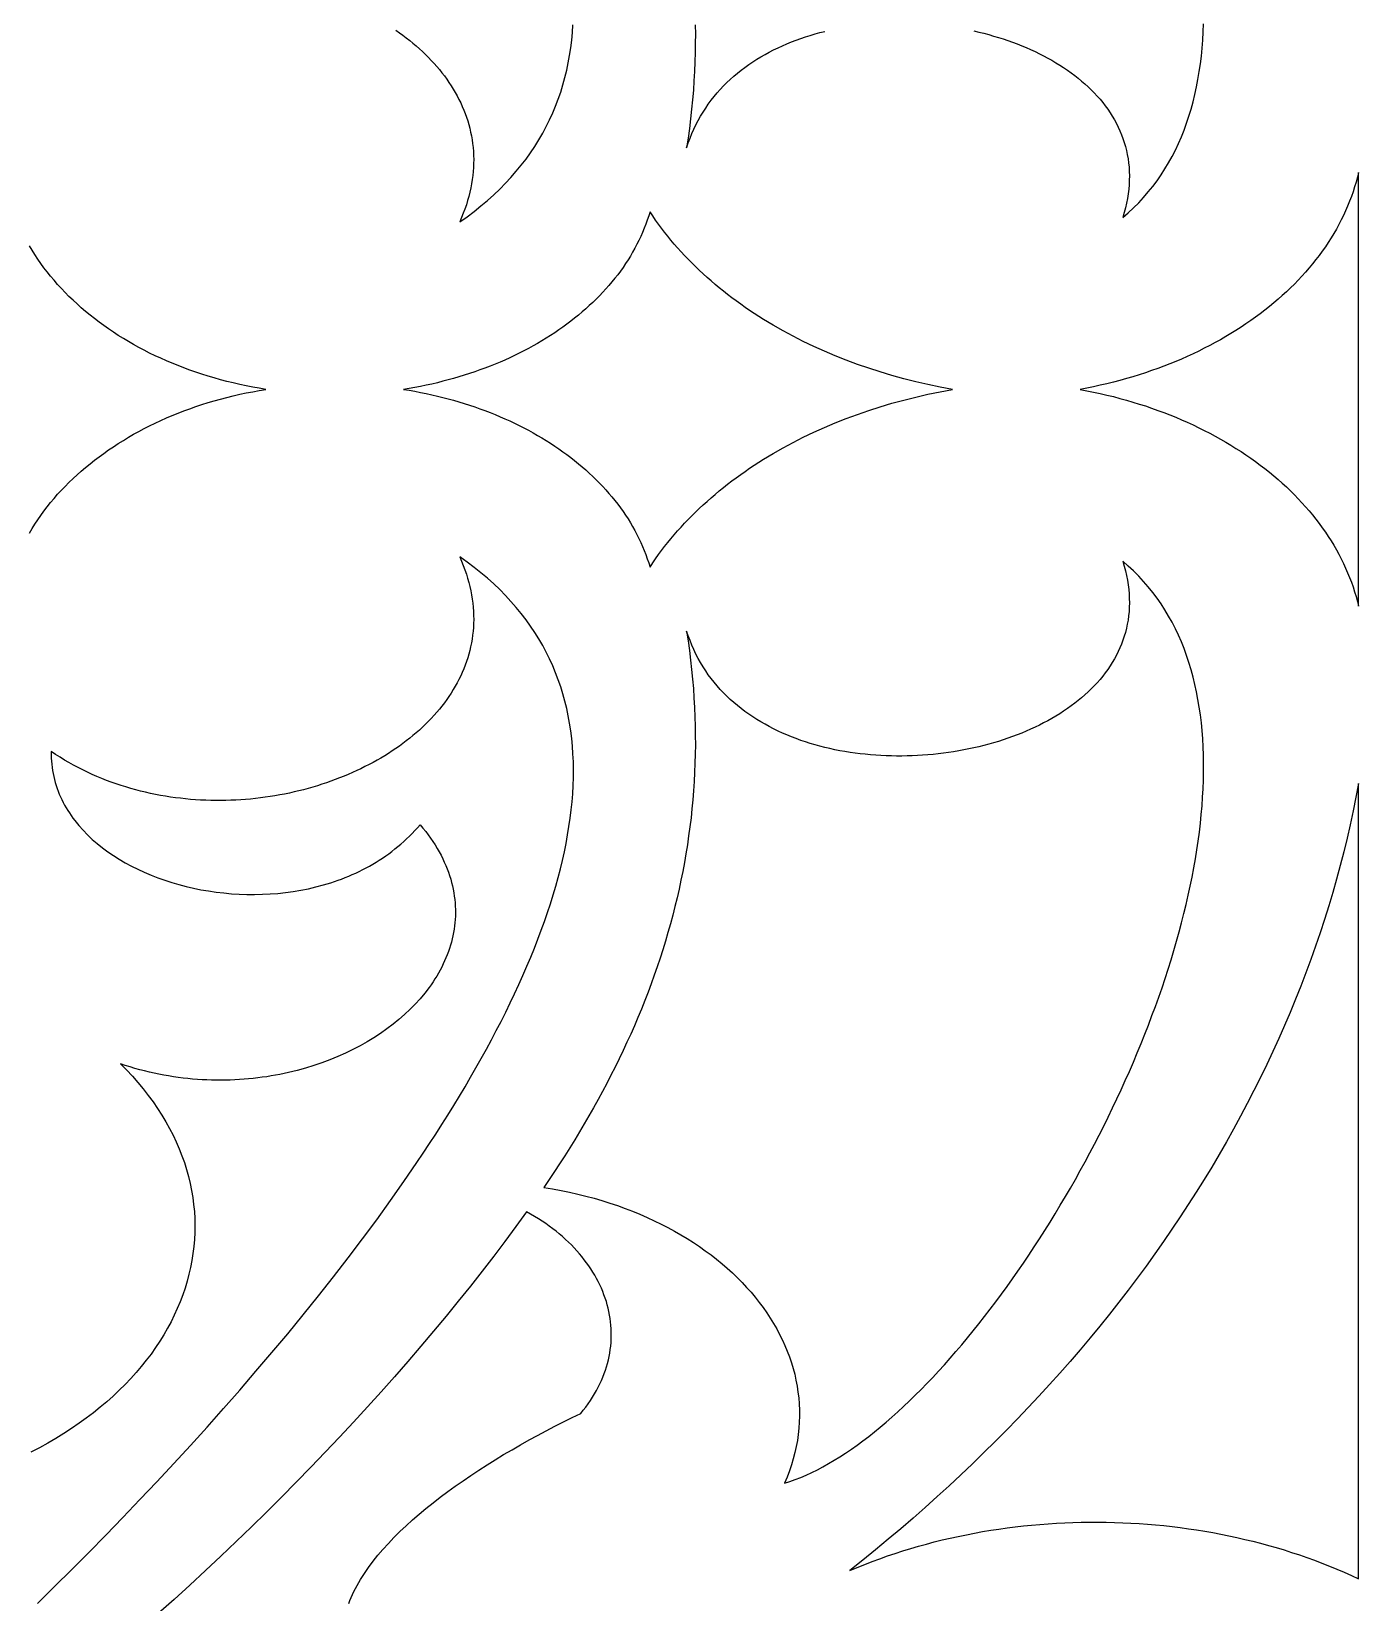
# Model space of a CAD drawing. Extents: x -4950 to -2150, y -1354 to 1346.
# Drawn here: x -4597.5 to -4451.1, y 380.7 to 554 of the extents above; entities that cross this region are included whole.
import ezdxf

# ---------------------------------------------------------------- set-up
doc = ezdxf.new("R2010")
doc.units = 0
doc.layers.add('LAYER_1', color=18, linetype='CONTINUOUS')

msp = doc.modelspace()

# ---------------------------------------------------------------- linework, layer by layer
at = {"layer": 'LAYER_1'}
for points in [[(-4557.28, 554.11), (-4556.88, 553.83), (-4556.5, 553.55), (-4556.12, 553.26), (-4555.74, 552.97), (-4555.38, 552.67), (-4555.02, 552.37), (-4554.67, 552.06), (-4554.33, 551.75), (-4554, 551.43), (-4553.68, 551.11), (-4553.36, 550.78), (-4553.06, 550.45), (-4552.76, 550.11), (-4552.47, 549.77), (-4552.19, 549.42), (-4551.92, 549.07), (-4551.66, 548.71), (-4551.41, 548.35), (-4551.17, 547.98), (-4550.94, 547.62), (-4550.72, 547.24), (-4550.51, 546.86), (-4550.31, 546.48), (-4550.12, 546.1), (-4549.94, 545.71), (-4549.78, 545.31), (-4549.62, 544.91), (-4549.48, 544.51), (-4549.34, 544.11), (-4549.22, 543.7), (-4549.11, 543.29), (-4549.02, 542.87), (-4548.93, 542.45), (-4548.86, 542.03), (-4548.8, 541.6), (-4548.75, 541.17), (-4548.71, 540.74), (-4548.69, 540.3), (-4548.68, 539.87), (-4548.69, 539.42), (-4548.7, 538.98), (-4548.74, 538.53), (-4548.78, 538.08), (-4548.84, 537.63), (-4548.91, 537.17), (-4549, 536.72), (-4549.1, 536.26), (-4549.22, 535.79), (-4549.35, 535.33), (-4549.49, 534.86), (-4549.65, 534.39), (-4549.83, 533.92), (-4550.02, 533.44), (-4550.23, 532.97), (-4549.42, 533.54), (-4548.64, 534.13), (-4547.89, 534.73), (-4547.17, 535.33), (-4546.48, 535.95), (-4545.81, 536.59), (-4545.18, 537.23), (-4544.57, 537.88), (-4543.99, 538.55), (-4543.44, 539.22), (-4542.91, 539.9), (-4542.41, 540.6), (-4541.94, 541.3), (-4541.49, 542.02), (-4541.07, 542.74), (-4540.68, 543.48), (-4540.31, 544.22), (-4539.96, 544.98), (-4539.65, 545.74), (-4539.35, 546.51), (-4539.08, 547.29), (-4538.84, 548.08), (-4538.62, 548.88), (-4538.42, 549.69), (-4538.25, 550.5), (-4538.1, 551.33), (-4537.97, 552.16), (-4537.87, 553), (-4537.79, 553.84), (-4537.73, 554.7)], [(-4524.25, 554.72), (-4524.23, 553.69), (-4524.24, 552.67), (-4524.25, 551.64), (-4524.28, 550.61), (-4524.32, 549.57), (-4524.38, 548.53), (-4524.45, 547.49), (-4524.54, 546.44), (-4524.64, 545.39), (-4524.75, 544.34), (-4524.88, 543.28), (-4525.03, 542.22), (-4525.19, 541.15), (-4525.01, 541.68), (-4524.82, 542.2), (-4524.61, 542.71), (-4524.39, 543.21), (-4524.16, 543.69), (-4523.91, 544.17), (-4523.65, 544.63), (-4523.38, 545.08), (-4523.09, 545.53), (-4522.8, 545.96), (-4522.49, 546.38), (-4522.16, 546.79), (-4521.83, 547.19), (-4521.48, 547.58), (-4521.13, 547.96), (-4520.76, 548.33), (-4520.38, 548.68), (-4519.99, 549.03), (-4519.59, 549.37), (-4519.18, 549.69), (-4518.77, 550.01), (-4518.34, 550.32), (-4517.9, 550.61), (-4517.46, 550.9), (-4517, 551.17), (-4516.54, 551.44), (-4516.07, 551.69), (-4515.6, 551.94), (-4515.11, 552.17), (-4514.62, 552.4), (-4514.13, 552.61), (-4513.62, 552.82), (-4513.11, 553.01), (-4512.6, 553.2), (-4512.07, 553.37), (-4511.55, 553.54), (-4511.02, 553.7), (-4510.48, 553.84), (-4509.94, 553.98)], [(-4493.51, 554.03), (-4492.96, 553.91), (-4492.41, 553.77), (-4491.87, 553.63), (-4491.34, 553.47), (-4490.8, 553.31), (-4490.28, 553.15), (-4489.76, 552.97), (-4489.24, 552.79), (-4488.73, 552.6), (-4488.23, 552.4), (-4487.73, 552.19), (-4487.24, 551.97), (-4486.76, 551.75), (-4486.28, 551.52), (-4485.82, 551.28), (-4485.36, 551.04), (-4484.9, 550.79), (-4484.46, 550.53), (-4484.03, 550.26), (-4483.6, 549.98), (-4483.18, 549.7), (-4482.78, 549.41), (-4482.38, 549.12), (-4481.99, 548.81), (-4481.62, 548.5), (-4481.25, 548.18), (-4480.89, 547.86), (-4480.55, 547.52), (-4480.22, 547.19), (-4479.9, 546.84), (-4479.59, 546.49), (-4479.29, 546.13), (-4479.01, 545.76), (-4478.73, 545.39), (-4478.48, 545.01), (-4478.23, 544.62), (-4478, 544.23), (-4477.78, 543.83), (-4477.58, 543.42), (-4477.39, 543.01), (-4477.22, 542.59), (-4477.06, 542.16), (-4476.91, 541.73), (-4476.79, 541.29), (-4476.67, 540.85), (-4476.58, 540.39), (-4476.5, 539.94), (-4476.44, 539.47), (-4476.39, 539), (-4476.36, 538.53), (-4476.35, 538.05), (-4476.36, 537.56), (-4476.38, 537.07), (-4476.42, 536.57), (-4476.48, 536.06), (-4476.56, 535.55), (-4476.66, 535.04), (-4476.78, 534.51), (-4476.92, 533.99), (-4477.08, 533.45), (-4476.47, 533.98), (-4475.88, 534.53), (-4475.32, 535.09), (-4474.78, 535.67), (-4474.26, 536.27), (-4473.77, 536.88), (-4473.3, 537.51), (-4472.85, 538.16), (-4472.42, 538.82), (-4472.02, 539.49), (-4471.64, 540.19), (-4471.27, 540.89), (-4470.93, 541.61), (-4470.61, 542.35), (-4470.31, 543.1), (-4470.03, 543.86), (-4469.78, 544.63), (-4469.54, 545.42), (-4469.32, 546.22), (-4469.12, 547.03), (-4468.94, 547.86), (-4468.78, 548.69), (-4468.64, 549.54), (-4468.52, 550.39), (-4468.41, 551.26), (-4468.33, 552.14), (-4468.26, 553.02), (-4468.21, 553.92), (-4468.17, 554.83)], [(-4597.7, 498.66), (-4597.41, 499.15), (-4597.1, 499.64), (-4596.77, 500.13), (-4596.44, 500.61), (-4596.09, 501.08), (-4595.73, 501.55), (-4595.36, 502.02), (-4594.98, 502.47), (-4594.58, 502.93), (-4594.17, 503.37), (-4593.76, 503.81), (-4593.33, 504.24), (-4592.88, 504.67), (-4592.43, 505.09), (-4591.97, 505.5), (-4591.49, 505.9), (-4591.01, 506.3), (-4590.51, 506.69), (-4590.01, 507.08), (-4589.49, 507.45), (-4588.97, 507.82), (-4588.43, 508.18), (-4587.89, 508.54), (-4587.33, 508.88), (-4586.77, 509.22), (-4586.2, 509.55), (-4585.62, 509.87), (-4585.02, 510.19), (-4584.43, 510.49), (-4583.82, 510.79), (-4583.2, 511.07), (-4582.58, 511.35), (-4581.95, 511.62), (-4581.3, 511.88), (-4580.66, 512.13), (-4580, 512.37), (-4579.34, 512.61), (-4578.67, 512.83), (-4577.99, 513.04), (-4577.31, 513.25), (-4576.62, 513.44), (-4575.92, 513.62), (-4575.21, 513.79), (-4574.5, 513.96), (-4573.79, 514.11), (-4573.06, 514.25), (-4572.34, 514.38), (-4571.6, 514.5), (-4572.34, 514.62), (-4573.06, 514.75), (-4573.79, 514.89), (-4574.5, 515.05), (-4575.21, 515.21), (-4575.92, 515.38), (-4576.62, 515.56), (-4577.31, 515.76), (-4577.99, 515.96), (-4578.67, 516.17), (-4579.34, 516.4), (-4580, 516.63), (-4580.66, 516.87), (-4581.3, 517.12), (-4581.95, 517.38), (-4582.58, 517.65), (-4583.2, 517.93), (-4583.82, 518.22), (-4584.43, 518.51), (-4585.02, 518.82), (-4585.62, 519.13), (-4586.2, 519.45), (-4586.77, 519.78), (-4587.33, 520.12), (-4587.89, 520.46), (-4588.43, 520.82), (-4588.97, 521.18), (-4589.49, 521.55), (-4590.01, 521.93), (-4590.51, 522.31), (-4591.01, 522.7), (-4591.49, 523.1), (-4591.97, 523.5), (-4592.43, 523.92), (-4592.88, 524.34), (-4593.33, 524.76), (-4593.76, 525.19), (-4594.17, 525.63), (-4594.58, 526.08), (-4594.98, 526.53), (-4595.36, 526.99), (-4595.73, 527.45), (-4596.09, 527.92), (-4596.44, 528.39), (-4596.77, 528.87), (-4597.1, 529.36), (-4597.41, 529.85), (-4597.7, 530.35)], [(-4596.8, 380.62), (-4594.92, 382.48), (-4593.03, 384.35), (-4591.15, 386.25), (-4589.26, 388.17), (-4587.38, 390.11), (-4585.51, 392.07), (-4583.64, 394.05), (-4581.78, 396.04), (-4579.94, 398.05), (-4578.1, 400.08), (-4576.28, 402.11), (-4574.48, 404.16), (-4572.7, 406.22), (-4570.94, 408.29), (-4569.2, 410.36), (-4567.49, 412.45), (-4565.81, 414.54), (-4564.15, 416.63), (-4562.53, 418.73), (-4560.94, 420.83), (-4559.38, 422.94), (-4557.86, 425.04), (-4556.38, 427.14), (-4554.94, 429.24), (-4554.24, 430.29), (-4553.55, 431.34), (-4552.87, 432.39), (-4552.2, 433.43), (-4551.54, 434.48), (-4550.89, 435.52), (-4550.26, 436.56), (-4549.64, 437.6), (-4549.03, 438.64), (-4548.43, 439.67), (-4547.85, 440.71), (-4547.28, 441.74), (-4546.73, 442.76), (-4546.19, 443.79), (-4545.66, 444.81), (-4545.15, 445.83), (-4544.65, 446.85), (-4544.17, 447.86), (-4543.7, 448.87), (-4543.25, 449.88), (-4542.81, 450.88), (-4542.39, 451.88), (-4541.99, 452.87), (-4541.6, 453.86), (-4541.23, 454.85), (-4540.87, 455.83), (-4540.54, 456.81), (-4540.22, 457.78), (-4539.92, 458.75), (-4539.63, 459.71), (-4539.37, 460.67), (-4539.12, 461.62), (-4538.89, 462.56), (-4538.68, 463.5), (-4538.49, 464.44), (-4538.32, 465.37), (-4538.17, 466.29), (-4538.03, 467.21), (-4537.92, 468.12), (-4537.83, 469.02), (-4537.76, 469.92), (-4537.71, 470.81), (-4537.68, 471.7), (-4537.68, 472.57), (-4537.69, 473.44), (-4537.73, 474.3), (-4537.79, 475.16), (-4537.87, 476.01), (-4537.97, 476.85), (-4538.1, 477.68), (-4538.25, 478.5), (-4538.42, 479.32), (-4538.62, 480.12), (-4538.84, 480.92), (-4539.08, 481.71), (-4539.35, 482.49), (-4539.65, 483.26), (-4539.96, 484.03), (-4540.31, 484.78), (-4540.68, 485.52), (-4541.07, 486.26), (-4541.49, 486.98), (-4541.94, 487.7), (-4542.41, 488.4), (-4542.91, 489.1), (-4543.44, 489.78), (-4543.99, 490.46), (-4544.57, 491.12), (-4545.18, 491.77), (-4545.81, 492.42), (-4546.48, 493.05), (-4547.17, 493.67), (-4547.89, 494.28), (-4548.64, 494.87), (-4549.42, 495.46), (-4550.23, 496.04), (-4550.02, 495.56), (-4549.83, 495.08), (-4549.65, 494.61), (-4549.49, 494.14), (-4549.35, 493.68), (-4549.22, 493.21), (-4549.1, 492.75), (-4549, 492.29), (-4548.91, 491.83), (-4548.84, 491.37), (-4548.78, 490.92), (-4548.74, 490.47), (-4548.7, 490.02), (-4548.69, 489.58), (-4548.68, 489.14), (-4548.69, 488.7), (-4548.71, 488.26), (-4548.75, 487.83), (-4548.8, 487.4), (-4548.86, 486.97), (-4548.93, 486.55), (-4549.02, 486.13), (-4549.11, 485.72), (-4549.22, 485.3), (-4549.34, 484.9), (-4549.48, 484.49), (-4549.62, 484.09), (-4549.78, 483.69), (-4549.94, 483.3), (-4550.12, 482.91), (-4550.31, 482.52), (-4550.51, 482.14), (-4550.72, 481.76), (-4550.94, 481.39), (-4551.17, 481.02), (-4551.41, 480.65), (-4551.66, 480.29), (-4551.92, 479.94), (-4552.19, 479.58), (-4552.47, 479.24), (-4552.76, 478.89), (-4553.06, 478.56), (-4553.36, 478.22), (-4553.68, 477.9), (-4554, 477.57), (-4554.33, 477.25), (-4554.67, 476.94), (-4555.02, 476.63), (-4555.38, 476.33), (-4555.74, 476.03), (-4556.12, 475.74), (-4556.5, 475.45), (-4556.88, 475.17), (-4557.28, 474.9), (-4557.68, 474.63), (-4558.09, 474.36), (-4558.5, 474.1), (-4558.93, 473.85), (-4559.35, 473.6), (-4559.79, 473.36), (-4560.23, 473.12), (-4560.68, 472.9), (-4561.13, 472.67), (-4561.59, 472.46), (-4562.05, 472.24), (-4562.52, 472.04), (-4562.99, 471.84), (-4563.47, 471.65), (-4563.95, 471.47), (-4564.44, 471.29), (-4564.94, 471.12), (-4565.43, 470.95), (-4565.93, 470.79), (-4566.44, 470.64), (-4566.95, 470.5), (-4567.46, 470.36), (-4567.98, 470.23), (-4568.5, 470.11), (-4569.02, 469.99), (-4569.55, 469.88), (-4570.08, 469.78), (-4570.61, 469.69), (-4571.14, 469.6), (-4571.68, 469.52), (-4572.22, 469.45), (-4572.76, 469.39), (-4573.3, 469.33), (-4573.85, 469.29), (-4574.39, 469.25), (-4574.94, 469.21), (-4575.49, 469.19), (-4576.04, 469.17), (-4576.59, 469.17), (-4577.15, 469.17), (-4577.7, 469.18), (-4578.25, 469.19), (-4578.81, 469.22), (-4579.36, 469.25), (-4579.92, 469.29), (-4580.47, 469.35), (-4581.02, 469.41), (-4581.58, 469.47), (-4582.13, 469.55), (-4582.68, 469.64), (-4583.23, 469.73), (-4583.78, 469.84), (-4584.33, 469.95), (-4584.88, 470.07), (-4585.43, 470.21), (-4585.97, 470.35), (-4586.51, 470.5), (-4587.05, 470.66), (-4587.59, 470.83), (-4588.13, 471.01), (-4588.66, 471.2), (-4589.19, 471.39), (-4589.72, 471.6), (-4590.25, 471.82), (-4590.77, 472.05), (-4591.29, 472.29), (-4591.8, 472.53), (-4592.31, 472.79), (-4592.82, 473.06), (-4593.33, 473.34), (-4593.83, 473.63), (-4594.32, 473.93), (-4594.81, 474.24), (-4595.3, 474.56), (-4595.3, 474.2), (-4595.29, 473.85), (-4595.27, 473.5), (-4595.24, 473.16), (-4595.2, 472.81), (-4595.15, 472.47), (-4595.09, 472.14), (-4595.02, 471.8), (-4594.94, 471.47), (-4594.86, 471.15), (-4594.76, 470.82), (-4594.65, 470.5), (-4594.53, 470.19), (-4594.41, 469.87), (-4594.27, 469.57), (-4594.13, 469.26), (-4593.98, 468.96), (-4593.82, 468.66), (-4593.65, 468.36), (-4593.47, 468.07), (-4593.29, 467.79), (-4593.1, 467.5), (-4592.9, 467.22), (-4592.69, 466.95), (-4592.25, 466.41), (-4591.78, 465.88), (-4591.29, 465.37), (-4590.76, 464.88), (-4590.21, 464.41), (-4589.64, 463.95), (-4589.04, 463.51), (-4588.42, 463.09), (-4587.78, 462.68), (-4587.12, 462.29), (-4586.44, 461.93), (-4585.74, 461.58), (-4585.02, 461.25), (-4584.28, 460.94), (-4583.53, 460.65), (-4582.77, 460.38), (-4581.99, 460.13), (-4581.2, 459.9), (-4580.4, 459.69), (-4579.59, 459.5), (-4578.77, 459.33), (-4577.94, 459.19), (-4577.1, 459.07), (-4576.26, 458.97), (-4575.42, 458.89), (-4574.57, 458.84), (-4573.71, 458.81), (-4572.86, 458.8), (-4572, 458.82), (-4571.15, 458.86), (-4570.3, 458.92), (-4569.45, 459.01), (-4568.6, 459.13), (-4567.76, 459.27), (-4566.92, 459.44), (-4566.09, 459.63), (-4565.27, 459.85), (-4564.45, 460.1), (-4563.65, 460.37), (-4563.25, 460.51), (-4562.86, 460.67), (-4562.47, 460.83), (-4562.08, 461), (-4561.69, 461.17), (-4561.31, 461.35), (-4560.93, 461.54), (-4560.56, 461.73), (-4560.19, 461.94), (-4559.82, 462.15), (-4559.46, 462.36), (-4559.1, 462.59), (-4558.74, 462.82), (-4558.39, 463.06), (-4558.05, 463.3), (-4557.71, 463.55), (-4557.37, 463.82), (-4557.04, 464.08), (-4556.71, 464.36), (-4556.39, 464.64), (-4556.08, 464.93), (-4555.77, 465.23), (-4555.46, 465.54), (-4555.16, 465.85), (-4554.87, 466.17), (-4554.59, 466.5), (-4554.28, 466.13), (-4553.98, 465.75), (-4553.7, 465.38), (-4553.44, 465.01), (-4553.18, 464.63), (-4552.94, 464.26), (-4552.71, 463.88), (-4552.5, 463.51), (-4552.29, 463.13), (-4552.1, 462.75), (-4551.93, 462.38), (-4551.76, 462), (-4551.61, 461.63), (-4551.47, 461.25), (-4551.34, 460.88), (-4551.22, 460.5), (-4551.12, 460.13), (-4551.03, 459.75), (-4550.95, 459.38), (-4550.88, 459), (-4550.82, 458.63), (-4550.77, 458.26), (-4550.74, 457.89), (-4550.71, 457.52), (-4550.7, 457.15), (-4550.7, 456.79), (-4550.7, 456.42), (-4550.72, 456.06), (-4550.75, 455.69), (-4550.79, 455.33), (-4550.84, 454.97), (-4550.9, 454.61), (-4550.97, 454.26), (-4551.05, 453.9), (-4551.14, 453.55), (-4551.24, 453.2), (-4551.35, 452.85), (-4551.47, 452.5), (-4551.6, 452.16), (-4551.74, 451.82), (-4551.89, 451.48), (-4552.05, 451.14), (-4552.21, 450.8), (-4552.39, 450.47), (-4552.57, 450.14), (-4552.76, 449.81), (-4552.96, 449.49), (-4553.17, 449.17), (-4553.39, 448.85), (-4553.61, 448.54), (-4554.09, 447.92), (-4554.6, 447.31), (-4555.14, 446.72), (-4555.7, 446.14), (-4556.3, 445.57), (-4556.93, 445.03), (-4557.58, 444.5), (-4558.26, 443.98), (-4558.97, 443.49), (-4559.69, 443.01), (-4560.45, 442.55), (-4561.22, 442.11), (-4562.02, 441.7), (-4562.84, 441.3), (-4563.68, 440.93), (-4564.54, 440.57), (-4565.42, 440.24), (-4566.32, 439.94), (-4567.23, 439.66), (-4568.16, 439.4), (-4569.1, 439.17), (-4570.06, 438.96), (-4570.54, 438.87), (-4571.03, 438.79), (-4571.52, 438.71), (-4572.01, 438.64), (-4572.51, 438.57), (-4573.01, 438.51), (-4573.51, 438.46), (-4574.01, 438.42), (-4574.52, 438.39), (-4575.03, 438.36), (-4575.54, 438.34), (-4576.05, 438.32), (-4576.57, 438.32), (-4577.09, 438.32), (-4577.6, 438.33), (-4578.13, 438.35), (-4578.65, 438.38), (-4579.17, 438.41), (-4579.7, 438.45), (-4580.22, 438.5), (-4580.75, 438.56), (-4581.28, 438.63), (-4581.81, 438.71), (-4582.34, 438.79), (-4582.87, 438.88), (-4583.4, 438.99), (-4583.93, 439.1), (-4584.46, 439.22), (-4585, 439.34), (-4585.53, 439.48), (-4586.06, 439.63), (-4586.59, 439.78), (-4587.13, 439.95), (-4587.66, 440.12), (-4586.98, 439.45), (-4586.34, 438.76), (-4585.72, 438.06), (-4585.14, 437.36), (-4584.58, 436.65), (-4584.05, 435.93), (-4583.55, 435.21), (-4583.08, 434.48), (-4582.64, 433.74), (-4582.23, 433), (-4581.84, 432.26), (-4581.49, 431.51), (-4581.16, 430.75), (-4580.87, 430), (-4580.6, 429.23), (-4580.36, 428.47), (-4580.14, 427.7), (-4579.96, 426.93), (-4579.8, 426.16), (-4579.68, 425.39), (-4579.58, 424.62), (-4579.5, 423.84), (-4579.46, 423.07), (-4579.44, 422.3), (-4579.45, 421.52), (-4579.49, 420.75), (-4579.56, 419.98), (-4579.65, 419.21), (-4579.77, 418.44), (-4579.92, 417.68), (-4580.1, 416.92), (-4580.3, 416.16), (-4580.53, 415.4), (-4580.78, 414.65), (-4581.07, 413.9), (-4581.38, 413.16), (-4581.71, 412.42), (-4582.07, 411.69), (-4582.46, 410.97), (-4582.88, 410.25), (-4583.32, 409.54), (-4583.79, 408.83), (-4584.28, 408.13), (-4584.8, 407.44), (-4585.35, 406.76), (-4585.92, 406.09), (-4586.52, 405.43), (-4587.14, 404.77), (-4587.79, 404.13), (-4588.47, 403.49), (-4589.17, 402.87), (-4589.89, 402.26), (-4590.64, 401.66), (-4591.42, 401.07), (-4592.22, 400.49), (-4593.05, 399.92), (-4593.9, 399.37), (-4594.78, 398.83), (-4595.68, 398.31), (-4596.6, 397.8), (-4597.55, 397.3)], [(-4562.45, 380.62), (-4562.33, 380.95), (-4562.19, 381.28), (-4562.04, 381.61), (-4561.89, 381.95), (-4561.72, 382.28), (-4561.55, 382.61), (-4561.16, 383.28), (-4560.74, 383.94), (-4560.28, 384.6), (-4559.79, 385.27), (-4559.26, 385.93), (-4558.7, 386.58), (-4558.1, 387.24), (-4557.48, 387.89), (-4556.82, 388.54), (-4556.14, 389.19), (-4555.43, 389.83), (-4554.7, 390.46), (-4553.95, 391.09), (-4553.17, 391.72), (-4552.37, 392.34), (-4551.55, 392.95), (-4550.71, 393.56), (-4549.86, 394.16), (-4548.99, 394.75), (-4548.1, 395.33), (-4547.21, 395.91), (-4546.3, 396.47), (-4545.38, 397.03), (-4544.45, 397.58), (-4543.52, 398.12), (-4542.57, 398.65), (-4541.63, 399.16), (-4540.68, 399.67), (-4539.73, 400.16), (-4538.78, 400.65), (-4537.82, 401.12), (-4536.87, 401.58), (-4536.59, 401.93), (-4536.31, 402.28), (-4536.05, 402.64), (-4535.8, 403), (-4535.57, 403.37), (-4535.35, 403.73), (-4535.14, 404.1), (-4534.94, 404.47), (-4534.76, 404.84), (-4534.59, 405.22), (-4534.43, 405.59), (-4534.28, 405.97), (-4534.15, 406.34), (-4534.03, 406.72), (-4533.92, 407.1), (-4533.83, 407.48), (-4533.74, 407.86), (-4533.67, 408.24), (-4533.61, 408.63), (-4533.57, 409.01), (-4533.53, 409.39), (-4533.51, 409.77), (-4533.5, 410.15), (-4533.5, 410.54), (-4533.52, 410.92), (-4533.54, 411.3), (-4533.58, 411.68), (-4533.63, 412.05), (-4533.69, 412.43), (-4533.77, 412.81), (-4533.85, 413.18), (-4533.95, 413.56), (-4534.05, 413.93), (-4534.17, 414.3), (-4534.31, 414.66), (-4534.45, 415.03), (-4534.6, 415.39), (-4534.77, 415.75), (-4534.94, 416.11), (-4535.13, 416.47), (-4535.33, 416.82), (-4535.54, 417.17), (-4535.76, 417.51), (-4535.99, 417.86), (-4536.23, 418.2), (-4536.48, 418.53), (-4536.75, 418.87), (-4537.02, 419.19), (-4537.31, 419.52), (-4537.6, 419.84), (-4537.91, 420.15), (-4538.23, 420.46), (-4538.56, 420.77), (-4538.89, 421.07), (-4539.24, 421.37), (-4539.6, 421.66), (-4539.97, 421.95), (-4540.35, 422.23), (-4540.74, 422.51), (-4541.14, 422.78), (-4541.55, 423.04), (-4541.97, 423.3), (-4542.4, 423.55), (-4542.84, 423.8), (-4544.02, 422.18), (-4545.23, 420.55), (-4546.47, 418.92), (-4547.75, 417.27), (-4549.05, 415.62), (-4550.38, 413.97), (-4551.73, 412.31), (-4553.12, 410.64), (-4554.52, 408.98), (-4555.96, 407.31), (-4557.42, 405.63), (-4558.9, 403.96), (-4560.41, 402.29), (-4561.94, 400.63), (-4563.48, 398.96), (-4565.06, 397.3), (-4566.65, 395.64), (-4568.26, 393.99), (-4569.88, 392.34), (-4571.53, 390.7), (-4573.19, 389.07), (-4574.87, 387.45), (-4576.57, 385.84), (-4578.28, 384.24), (-4580, 382.65), (-4581.74, 381.07), (-4583.49, 379.51)]]:
    msp.add_lwpolyline(points, dxfattribs=at)
for points in [[(-4451.06, 538.43), (-4451.19, 537.89), (-4451.34, 537.35), (-4451.5, 536.82), (-4451.67, 536.29), (-4451.86, 535.76), (-4452.05, 535.24), (-4452.27, 534.72), (-4452.49, 534.2), (-4452.73, 533.69), (-4452.98, 533.19), (-4453.24, 532.68), (-4453.51, 532.18), (-4453.8, 531.69), (-4454.1, 531.2), (-4454.41, 530.71), (-4454.73, 530.23), (-4455.07, 529.75), (-4455.41, 529.28), (-4455.77, 528.81), (-4456.14, 528.35), (-4456.52, 527.9), (-4456.91, 527.44), (-4457.31, 527), (-4457.72, 526.56), (-4458.15, 526.12), (-4458.58, 525.69), (-4459.03, 525.27), (-4459.48, 524.85), (-4459.95, 524.44), (-4460.43, 524.03), (-4460.91, 523.63), (-4461.41, 523.24), (-4461.91, 522.85), (-4462.43, 522.47), (-4462.95, 522.09), (-4463.49, 521.72), (-4464.03, 521.36), (-4464.59, 521.01), (-4465.15, 520.66), (-4465.72, 520.32), (-4466.3, 519.98), (-4466.89, 519.66), (-4467.48, 519.34), (-4468.09, 519.03), (-4468.7, 518.72), (-4469.33, 518.42), (-4469.96, 518.14), (-4470.59, 517.85), (-4471.24, 517.58), (-4471.89, 517.32), (-4472.55, 517.06), (-4473.22, 516.81), (-4473.9, 516.57), (-4474.58, 516.34), (-4475.27, 516.11), (-4475.97, 515.9), (-4476.67, 515.69), (-4477.39, 515.49), (-4478.1, 515.31), (-4478.83, 515.13), (-4479.56, 514.96), (-4480.29, 514.8), (-4481.04, 514.64), (-4481.79, 514.5), (-4481.04, 514.36), (-4480.29, 514.21), (-4479.56, 514.05), (-4478.83, 513.88), (-4478.1, 513.7), (-4477.39, 513.51), (-4476.67, 513.31), (-4475.97, 513.1), (-4475.27, 512.89), (-4474.58, 512.67), (-4473.9, 512.43), (-4473.22, 512.19), (-4472.55, 511.94), (-4471.89, 511.69), (-4471.24, 511.42), (-4470.59, 511.15), (-4469.96, 510.87), (-4469.33, 510.58), (-4468.7, 510.28), (-4468.09, 509.98), (-4467.48, 509.67), (-4466.89, 509.35), (-4466.3, 509.02), (-4465.72, 508.69), (-4465.15, 508.34), (-4464.59, 508), (-4464.03, 507.64), (-4463.49, 507.28), (-4462.95, 506.91), (-4462.43, 506.54), (-4461.91, 506.16), (-4461.41, 505.77), (-4460.91, 505.37), (-4460.43, 504.97), (-4459.95, 504.57), (-4459.48, 504.15), (-4459.03, 503.74), (-4458.58, 503.31), (-4458.15, 502.88), (-4457.72, 502.45), (-4457.31, 502), (-4456.91, 501.56), (-4456.52, 501.11), (-4456.14, 500.65), (-4455.77, 500.19), (-4455.41, 499.72), (-4455.07, 499.25), (-4454.73, 498.77), (-4454.41, 498.29), (-4454.1, 497.81), (-4453.8, 497.31), (-4453.51, 496.82), (-4453.24, 496.32), (-4452.98, 495.82), (-4452.73, 495.31), (-4452.49, 494.8), (-4452.27, 494.28), (-4452.05, 493.76), (-4451.86, 493.24), (-4451.67, 492.72), (-4451.5, 492.19), (-4451.34, 491.65), (-4451.19, 491.12), (-4451.06, 490.58), (-4451.07, 514.5)], [(-4529.23, 534.09), (-4529.37, 533.63), (-4529.53, 533.17), (-4529.69, 532.72), (-4529.87, 532.27), (-4530.05, 531.82), (-4530.25, 531.37), (-4530.46, 530.93), (-4530.68, 530.5), (-4530.91, 530.06), (-4531.15, 529.63), (-4531.4, 529.21), (-4531.66, 528.79), (-4531.93, 528.37), (-4532.21, 527.96), (-4532.5, 527.55), (-4532.8, 527.15), (-4533.11, 526.75), (-4533.43, 526.36), (-4533.76, 525.97), (-4534.1, 525.59), (-4534.45, 525.21), (-4534.8, 524.83), (-4535.17, 524.46), (-4535.54, 524.1), (-4535.93, 523.74), (-4536.32, 523.39), (-4536.72, 523.04), (-4537.13, 522.69), (-4537.55, 522.36), (-4537.97, 522.02), (-4538.4, 521.7), (-4538.85, 521.38), (-4539.29, 521.06), (-4539.75, 520.75), (-4540.22, 520.45), (-4540.69, 520.15), (-4541.17, 519.86), (-4541.65, 519.57), (-4542.14, 519.29), (-4542.64, 519.02), (-4543.15, 518.75), (-4543.66, 518.49), (-4544.18, 518.23), (-4544.71, 517.99), (-4545.24, 517.74), (-4545.78, 517.51), (-4546.33, 517.28), (-4546.88, 517.06), (-4547.44, 516.85), (-4548, 516.64), (-4548.57, 516.44), (-4549.14, 516.24), (-4549.72, 516.06), (-4550.31, 515.88), (-4550.9, 515.71), (-4551.49, 515.54), (-4552.09, 515.39), (-4552.69, 515.24), (-4553.3, 515.09), (-4553.92, 514.96), (-4554.54, 514.83), (-4555.16, 514.71), (-4555.79, 514.6), (-4556.42, 514.5), (-4555.79, 514.4), (-4555.16, 514.29), (-4554.54, 514.17), (-4553.92, 514.04), (-4553.3, 513.91), (-4552.69, 513.77), (-4552.09, 513.62), (-4551.49, 513.46), (-4550.9, 513.3), (-4550.31, 513.12), (-4549.72, 512.95), (-4549.14, 512.76), (-4548.57, 512.57), (-4548, 512.36), (-4547.44, 512.16), (-4546.88, 511.94), (-4546.33, 511.72), (-4545.78, 511.49), (-4545.24, 511.26), (-4544.71, 511.02), (-4544.18, 510.77), (-4543.66, 510.51), (-4543.15, 510.25), (-4542.64, 509.99), (-4542.14, 509.71), (-4541.65, 509.43), (-4541.17, 509.15), (-4540.69, 508.85), (-4540.22, 508.56), (-4539.75, 508.25), (-4539.29, 507.94), (-4538.85, 507.63), (-4538.4, 507.31), (-4537.97, 506.98), (-4537.55, 506.65), (-4537.13, 506.31), (-4536.72, 505.97), (-4536.32, 505.62), (-4535.93, 505.26), (-4535.54, 504.9), (-4535.17, 504.54), (-4534.8, 504.17), (-4534.45, 503.79), (-4534.1, 503.42), (-4533.76, 503.03), (-4533.43, 502.64), (-4533.11, 502.25), (-4532.8, 501.85), (-4532.5, 501.45), (-4532.21, 501.04), (-4531.93, 500.63), (-4531.66, 500.21), (-4531.4, 499.79), (-4531.15, 499.37), (-4530.91, 498.94), (-4530.68, 498.51), (-4530.46, 498.07), (-4530.25, 497.63), (-4530.05, 497.19), (-4529.87, 496.74), (-4529.69, 496.29), (-4529.53, 495.83), (-4529.37, 495.37), (-4529.23, 494.91), (-4528.93, 495.37), (-4528.61, 495.82), (-4528.29, 496.28), (-4527.96, 496.72), (-4527.62, 497.17), (-4527.28, 497.61), (-4526.92, 498.04), (-4526.56, 498.47), (-4526.19, 498.9), (-4525.81, 499.32), (-4525.42, 499.74), (-4525.03, 500.15), (-4524.63, 500.56), (-4524.22, 500.97), (-4523.8, 501.37), (-4523.37, 501.76), (-4522.94, 502.15), (-4522.5, 502.54), (-4522.06, 502.92), (-4521.6, 503.3), (-4521.14, 503.67), (-4520.68, 504.04), (-4520.2, 504.4), (-4519.72, 504.76), (-4519.23, 505.11), (-4518.74, 505.46), (-4518.24, 505.8), (-4517.73, 506.14), (-4517.22, 506.47), (-4516.7, 506.79), (-4515.64, 507.43), (-4514.55, 508.05), (-4513.45, 508.64), (-4512.32, 509.22), (-4511.17, 509.77), (-4509.99, 510.3), (-4508.8, 510.8), (-4507.58, 511.28), (-4506.35, 511.74), (-4505.1, 512.17), (-4503.83, 512.58), (-4502.54, 512.97), (-4501.23, 513.33), (-4499.91, 513.66), (-4498.57, 513.97), (-4497.22, 514.25), (-4495.85, 514.5), (-4497.22, 514.76), (-4498.57, 515.04), (-4499.91, 515.34), (-4501.23, 515.68), (-4502.54, 516.04), (-4503.83, 516.42), (-4505.1, 516.83), (-4506.35, 517.26), (-4507.58, 517.72), (-4508.8, 518.2), (-4509.99, 518.71), (-4511.17, 519.23), (-4512.32, 519.78), (-4513.45, 520.36), (-4514.55, 520.95), (-4515.64, 521.57), (-4516.7, 522.21), (-4517.22, 522.53), (-4517.73, 522.87), (-4518.24, 523.2), (-4518.74, 523.55), (-4519.23, 523.89), (-4519.72, 524.25), (-4520.2, 524.6), (-4520.68, 524.97), (-4521.14, 525.33), (-4521.6, 525.71), (-4522.06, 526.08), (-4522.5, 526.46), (-4522.94, 526.85), (-4523.37, 527.24), (-4523.8, 527.64), (-4524.22, 528.04), (-4524.63, 528.44), (-4525.03, 528.85), (-4525.42, 529.26), (-4525.81, 529.68), (-4526.19, 530.1), (-4526.56, 530.53), (-4526.92, 530.96), (-4527.28, 531.4), (-4527.62, 531.84), (-4527.96, 532.28), (-4528.29, 532.73), (-4528.61, 533.18), (-4528.93, 533.63)], [(-4477.08, 495.55), (-4476.92, 495.02), (-4476.78, 494.49), (-4476.66, 493.97), (-4476.56, 493.45), (-4476.48, 492.94), (-4476.42, 492.43), (-4476.38, 491.94), (-4476.36, 491.44), (-4476.35, 490.96), (-4476.36, 490.47), (-4476.39, 490), (-4476.44, 489.53), (-4476.5, 489.07), (-4476.58, 488.61), (-4476.67, 488.16), (-4476.79, 487.71), (-4476.91, 487.27), (-4477.06, 486.84), (-4477.22, 486.42), (-4477.39, 486), (-4477.58, 485.58), (-4477.78, 485.18), (-4478, 484.78), (-4478.23, 484.38), (-4478.48, 484), (-4478.73, 483.62), (-4479.01, 483.24), (-4479.29, 482.88), (-4479.59, 482.52), (-4479.9, 482.16), (-4480.22, 481.82), (-4480.55, 481.48), (-4480.89, 481.15), (-4481.25, 480.82), (-4481.62, 480.5), (-4481.99, 480.19), (-4482.38, 479.89), (-4482.78, 479.59), (-4483.18, 479.3), (-4483.6, 479.02), (-4484.03, 478.74), (-4484.46, 478.48), (-4484.9, 478.22), (-4485.36, 477.96), (-4485.82, 477.72), (-4486.28, 477.48), (-4486.76, 477.25), (-4487.24, 477.03), (-4487.73, 476.81), (-4488.23, 476.61), (-4488.73, 476.41), (-4489.24, 476.22), (-4489.76, 476.03), (-4490.28, 475.86), (-4490.8, 475.69), (-4491.34, 475.53), (-4491.87, 475.38), (-4492.41, 475.23), (-4492.96, 475.1), (-4493.51, 474.97), (-4494.06, 474.85), (-4494.62, 474.74), (-4495.17, 474.64), (-4495.74, 474.54), (-4496.3, 474.46), (-4496.87, 474.38), (-4497.44, 474.31), (-4498.01, 474.25), (-4498.58, 474.2), (-4499.16, 474.15), (-4499.73, 474.12), (-4500.31, 474.09), (-4500.88, 474.08), (-4501.46, 474.07), (-4502.04, 474.07), (-4502.61, 474.08), (-4503.19, 474.09), (-4503.76, 474.12), (-4504.33, 474.16), (-4504.91, 474.2), (-4505.48, 474.26), (-4506.04, 474.32), (-4506.61, 474.39), (-4507.17, 474.47), (-4507.73, 474.56), (-4508.29, 474.66), (-4508.84, 474.77), (-4509.39, 474.89), (-4509.94, 475.02), (-4510.48, 475.16), (-4511.02, 475.31), (-4511.55, 475.46), (-4512.07, 475.63), (-4512.6, 475.8), (-4513.11, 475.99), (-4513.62, 476.19), (-4514.13, 476.39), (-4514.62, 476.61), (-4515.11, 476.83), (-4515.6, 477.07), (-4516.07, 477.31), (-4516.54, 477.57), (-4517, 477.83), (-4517.46, 478.11), (-4517.9, 478.39), (-4518.34, 478.69), (-4518.77, 478.99), (-4519.18, 479.31), (-4519.59, 479.64), (-4519.99, 479.97), (-4520.38, 480.32), (-4520.76, 480.68), (-4521.13, 481.04), (-4521.48, 481.42), (-4521.83, 481.81), (-4522.16, 482.21), (-4522.49, 482.62), (-4522.8, 483.04), (-4523.09, 483.48), (-4523.38, 483.92), (-4523.65, 484.37), (-4523.91, 484.84), (-4524.16, 485.31), (-4524.39, 485.8), (-4524.61, 486.29), (-4524.82, 486.8), (-4525.01, 487.32), (-4525.19, 487.85), (-4525.03, 486.79), (-4524.88, 485.72), (-4524.75, 484.66), (-4524.64, 483.61), (-4524.54, 482.56), (-4524.45, 481.51), (-4524.38, 480.47), (-4524.32, 479.43), (-4524.28, 478.39), (-4524.25, 477.36), (-4524.24, 476.33), (-4524.23, 475.31), (-4524.25, 474.29), (-4524.27, 473.27), (-4524.31, 472.26), (-4524.37, 471.25), (-4524.43, 470.24), (-4524.51, 469.24), (-4524.61, 468.24), (-4524.71, 467.24), (-4524.83, 466.25), (-4524.97, 465.26), (-4525.11, 464.28), (-4525.27, 463.29), (-4525.44, 462.32), (-4525.62, 461.34), (-4525.82, 460.37), (-4526.03, 459.4), (-4526.25, 458.43), (-4526.48, 457.47), (-4526.72, 456.51), (-4526.98, 455.56), (-4527.25, 454.61), (-4527.53, 453.66), (-4527.82, 452.71), (-4528.12, 451.77), (-4528.44, 450.83), (-4528.77, 449.89), (-4529.1, 448.95), (-4529.45, 448.02), (-4529.81, 447.1), (-4530.18, 446.17), (-4530.57, 445.25), (-4530.96, 444.33), (-4531.36, 443.41), (-4531.78, 442.5), (-4532.2, 441.59), (-4532.64, 440.68), (-4533.08, 439.77), (-4533.54, 438.87), (-4534, 437.97), (-4534.48, 437.07), (-4534.96, 436.18), (-4535.46, 435.28), (-4535.97, 434.39), (-4536.48, 433.51), (-4537.01, 432.62), (-4537.54, 431.74), (-4538.08, 430.86), (-4538.64, 429.98), (-4539.2, 429.11), (-4539.77, 428.24), (-4540.35, 427.37), (-4540.94, 426.5), (-4539.99, 426.34), (-4539.05, 426.17), (-4538.12, 425.97), (-4537.2, 425.77), (-4536.3, 425.54), (-4535.41, 425.3), (-4534.53, 425.04), (-4533.66, 424.77), (-4532.81, 424.49), (-4531.98, 424.18), (-4531.16, 423.87), (-4530.35, 423.54), (-4529.56, 423.19), (-4528.78, 422.83), (-4528.02, 422.46), (-4527.27, 422.08), (-4526.54, 421.68), (-4525.82, 421.27), (-4525.12, 420.85), (-4524.44, 420.42), (-4523.78, 419.97), (-4523.13, 419.51), (-4522.5, 419.05), (-4521.88, 418.57), (-4521.29, 418.08), (-4520.71, 417.58), (-4520.15, 417.07), (-4519.61, 416.55), (-4519.08, 416.02), (-4518.58, 415.48), (-4518.09, 414.94), (-4517.63, 414.38), (-4517.18, 413.82), (-4516.75, 413.25), (-4516.35, 412.67), (-4515.96, 412.08), (-4515.6, 411.49), (-4515.25, 410.89), (-4514.93, 410.29), (-4514.63, 409.67), (-4514.35, 409.06), (-4514.09, 408.43), (-4513.85, 407.8), (-4513.64, 407.17), (-4513.44, 406.53), (-4513.27, 405.89), (-4513.13, 405.24), (-4513, 404.59), (-4512.91, 403.93), (-4512.83, 403.28), (-4512.78, 402.62), (-4512.75, 401.95), (-4512.75, 401.29), (-4512.77, 400.62), (-4512.81, 399.95), (-4512.89, 399.27), (-4512.98, 398.6), (-4513.11, 397.93), (-4513.25, 397.25), (-4513.43, 396.58), (-4513.63, 395.9), (-4513.86, 395.23), (-4514.11, 394.55), (-4514.4, 393.88), (-4513.8, 394.07), (-4513.21, 394.29), (-4512.6, 394.52), (-4512, 394.78), (-4511.39, 395.07), (-4510.77, 395.37), (-4510.16, 395.7), (-4509.54, 396.04), (-4508.91, 396.41), (-4508.28, 396.8), (-4507.66, 397.21), (-4507.02, 397.64), (-4506.39, 398.09), (-4505.75, 398.56), (-4505.11, 399.04), (-4504.48, 399.55), (-4503.83, 400.07), (-4503.19, 400.61), (-4502.55, 401.17), (-4501.91, 401.75), (-4501.26, 402.34), (-4500.62, 402.95), (-4499.97, 403.58), (-4499.33, 404.22), (-4498.69, 404.88), (-4498.04, 405.55), (-4497.4, 406.24), (-4496.76, 406.95), (-4496.12, 407.66), (-4495.48, 408.4), (-4494.85, 409.14), (-4494.21, 409.9), (-4493.58, 410.67), (-4492.95, 411.46), (-4492.33, 412.25), (-4491.7, 413.06), (-4491.08, 413.88), (-4490.46, 414.71), (-4489.85, 415.56), (-4489.24, 416.41), (-4488.64, 417.28), (-4488.03, 418.15), (-4487.44, 419.04), (-4486.85, 419.93), (-4486.26, 420.83), (-4485.68, 421.75), (-4485.1, 422.67), (-4484.53, 423.6), (-4483.97, 424.53), (-4483.41, 425.48), (-4482.85, 426.43), (-4482.31, 427.39), (-4481.77, 428.35), (-4481.24, 429.32), (-4480.71, 430.3), (-4480.19, 431.28), (-4479.68, 432.27), (-4479.18, 433.26), (-4478.69, 434.26), (-4478.2, 435.26), (-4477.73, 436.26), (-4477.26, 437.27), (-4476.8, 438.29), (-4476.35, 439.3), (-4475.91, 440.32), (-4475.48, 441.34), (-4475.06, 442.36), (-4474.65, 443.39), (-4474.25, 444.41), (-4473.86, 445.44), (-4473.48, 446.46), (-4473.11, 447.49), (-4472.75, 448.52), (-4472.41, 449.55), (-4472.07, 450.57), (-4471.75, 451.6), (-4471.44, 452.62), (-4471.15, 453.65), (-4470.86, 454.67), (-4470.59, 455.68), (-4470.33, 456.7), (-4470.09, 457.71), (-4469.86, 458.72), (-4469.64, 459.73), (-4469.43, 460.73), (-4469.25, 461.73), (-4469.07, 462.72), (-4468.91, 463.71), (-4468.76, 464.7), (-4468.63, 465.68), (-4468.52, 466.65), (-4468.42, 467.61), (-4468.33, 468.57), (-4468.27, 469.53), (-4468.21, 470.47), (-4468.18, 471.41), (-4468.16, 472.34), (-4468.16, 473.26), (-4468.17, 474.18), (-4468.21, 475.08), (-4468.26, 475.98), (-4468.33, 476.87), (-4468.41, 477.74), (-4468.52, 478.61), (-4468.64, 479.47), (-4468.78, 480.31), (-4468.94, 481.15), (-4469.12, 481.97), (-4469.32, 482.78), (-4469.54, 483.58), (-4469.78, 484.37), (-4470.03, 485.14), (-4470.31, 485.91), (-4470.61, 486.65), (-4470.93, 487.39), (-4471.27, 488.11), (-4471.64, 488.82), (-4472.02, 489.51), (-4472.42, 490.18), (-4472.85, 490.85), (-4473.3, 491.49), (-4473.77, 492.12), (-4474.26, 492.74), (-4474.78, 493.33), (-4475.32, 493.91), (-4475.88, 494.48), (-4476.47, 495.02)], [(-4451.06, 471.03), (-4451.35, 469.52), (-4451.66, 468.01), (-4451.98, 466.5), (-4452.33, 465), (-4452.7, 463.5), (-4453.08, 462), (-4453.49, 460.51), (-4453.92, 459.02), (-4454.36, 457.54), (-4454.82, 456.06), (-4455.31, 454.58), (-4455.81, 453.1), (-4456.33, 451.63), (-4456.88, 450.17), (-4457.44, 448.71), (-4458.02, 447.25), (-4458.61, 445.8), (-4459.23, 444.35), (-4459.87, 442.91), (-4460.53, 441.47), (-4461.2, 440.04), (-4461.89, 438.61), (-4462.61, 437.18), (-4463.34, 435.77), (-4464.09, 434.35), (-4464.85, 432.94), (-4465.64, 431.54), (-4466.45, 430.14), (-4467.27, 428.75), (-4468.11, 427.37), (-4468.97, 425.98), (-4469.85, 424.61), (-4470.74, 423.24), (-4471.66, 421.88), (-4472.59, 420.52), (-4473.54, 419.17), (-4474.51, 417.83), (-4475.49, 416.49), (-4476.5, 415.16), (-4477.52, 413.83), (-4478.56, 412.52), (-4479.62, 411.21), (-4480.69, 409.9), (-4481.78, 408.6), (-4482.89, 407.31), (-4484.02, 406.03), (-4485.16, 404.75), (-4486.32, 403.48), (-4487.5, 402.22), (-4488.7, 400.97), (-4489.91, 399.72), (-4491.14, 398.48), (-4492.39, 397.25), (-4493.65, 396.03), (-4494.93, 394.82), (-4496.23, 393.61), (-4497.54, 392.41), (-4498.87, 391.22), (-4500.22, 390.04), (-4501.58, 388.86), (-4502.96, 387.7), (-4504.36, 386.54), (-4505.77, 385.39), (-4507.2, 384.26), (-4506.38, 384.6), (-4505.55, 384.93), (-4504.72, 385.25), (-4503.88, 385.56), (-4503.04, 385.86), (-4502.19, 386.14), (-4501.33, 386.42), (-4500.47, 386.68), (-4499.61, 386.93), (-4498.74, 387.17), (-4497.87, 387.4), (-4496.99, 387.62), (-4496.11, 387.83), (-4495.22, 388.02), (-4494.33, 388.2), (-4493.44, 388.38), (-4492.55, 388.54), (-4491.65, 388.69), (-4490.75, 388.82), (-4489.85, 388.95), (-4488.94, 389.07), (-4488.04, 389.17), (-4487.13, 389.26), (-4486.22, 389.34), (-4485.31, 389.41), (-4484.4, 389.47), (-4483.48, 389.52), (-4482.57, 389.55), (-4481.66, 389.58), (-4480.74, 389.59), (-4479.83, 389.59), (-4478.91, 389.58), (-4478, 389.56), (-4477.09, 389.53), (-4476.18, 389.49), (-4475.26, 389.43), (-4474.35, 389.36), (-4473.45, 389.29), (-4472.54, 389.2), (-4471.64, 389.1), (-4470.73, 388.99), (-4469.83, 388.86), (-4468.94, 388.73), (-4468.04, 388.59), (-4467.15, 388.43), (-4466.26, 388.26), (-4465.38, 388.08), (-4464.49, 387.89), (-4463.62, 387.69), (-4462.74, 387.48), (-4461.87, 387.26), (-4461.01, 387.02), (-4460.15, 386.78), (-4459.29, 386.52), (-4458.45, 386.25), (-4457.6, 385.97), (-4456.76, 385.68), (-4455.93, 385.38), (-4455.1, 385.07), (-4454.28, 384.75), (-4453.47, 384.41), (-4452.66, 384.07), (-4451.86, 383.71), (-4451.06, 383.34)]]:
    msp.add_lwpolyline(points, close=True, dxfattribs=at)

doc.saveas('drawing.dxf')
